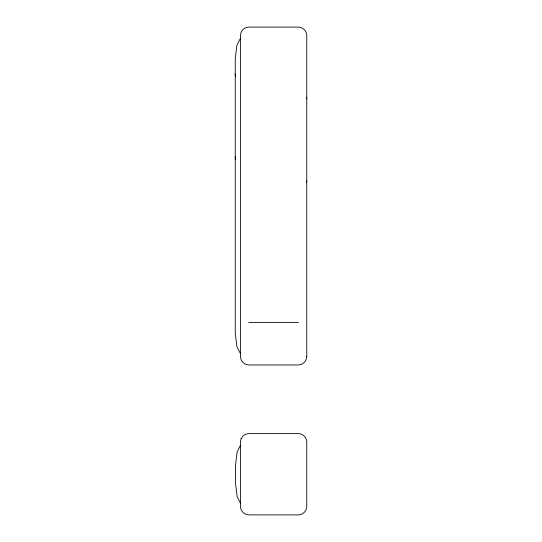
<?xml version="1.0" encoding="UTF-8"?>
<svg xmlns="http://www.w3.org/2000/svg" width="542" height="542" viewBox="0 0 542 542"><rect width="100%" height="100%" fill="white"/><g stroke="black" fill="none" stroke-linecap="round" stroke-linejoin="round"><path stroke-width="0.81" d="M306.46 182.491L306.772 180.879M306.46 98.956L306.772 97.357M240.452 445.273L237.139 451.947L235.479 465.293L235.479 483.207L237.139 496.553L240.452 503.227M240.201 38.733L236.888 45.386L235.228 58.678L235.228 332.937L236.888 346.419L240.201 353.16M248.744 322.388L298.486 322.388M235.228 73.956L235.54 76.463M235.228 156.733L235.519 159.206M306.772 356.528C306.691 361.006 302.985 364.854 298.486 364.956L248.744 364.956C244.239 364.854 240.54 361.006 240.452 356.528L240.452 35.413C240.54 30.955 244.286 27.188 248.744 27.1L298.486 27.1C302.944 27.188 306.684 30.955 306.772 35.413L306.772 356.528M241.088 438.749L240.452 441.94L240.452 506.56C240.54 511.018 244.273 514.805 248.744 514.9L298.486 514.9C302.951 514.805 306.684 511.018 306.772 506.56L306.772 441.94C306.684 437.482 302.951 433.695 298.486 433.6L248.744 433.6L245.573 434.237L242.884 436.046L241.088 438.749"/></g></svg>
